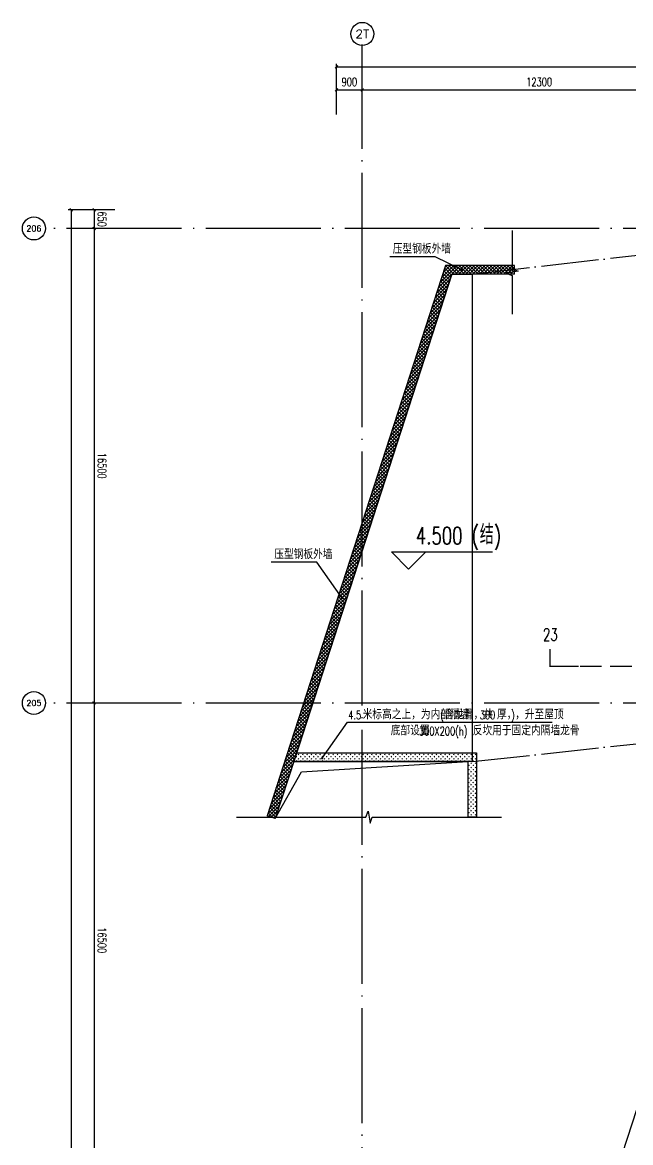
# Model space of a CAD drawing. Extents: x -1313754 to 847533, y 489853 to 941203.
# Drawn here: x -296975 to -275824, y 690785 to 729736 of the extents above; entities that cross this region are included whole.
import ezdxf
from ezdxf.enums import TextEntityAlignment as Align

# ---------------------------------------------------------------- set-up
doc = ezdxf.new("R2010")
doc.units = 0
doc.header["$LTSCALE"] = 1000
doc.header["$MEASUREMENT"] = 0
doc.linetypes.add('DASH', pattern=[0.35, 0.25, -0.1])
doc.linetypes.add('DOTE', pattern=[2.42, 2, -0.2, 0.02, -0.2])
doc.layers.get('Defpoints').update_dxf_attribs({"color": 210})
for name, color, linetype in [('A-AXIS-D', 1, 'Continuous'), ('A-AXIS-DOTE', 14, 'DOTE'), ('A-AXIS-DP', 126, 'Continuous'), ('A-HATCH-2', 251, 'Continuous'), ('A-SFCE', 30, 'Continuous'), ('A1$0$ICONS', 3, 'Continuous'), ('AS-WALL', 40, 'Continuous'), ('DIM_SYMB', 3, 'Continuous'), ('PUB_HATCH', 8, 'Continuous'), ('PUB_TEXT', 7, 'Continuous'), ('建-标高', 3, 'Continuous')]:
    doc.layers.add(name, color=color, linetype=linetype)
doc.styles.add('_TCH_AXIS', font='COMPLEX', dxfattribs={"bigfont": 'GBCBIG'})
doc.styles.add('_TCH_DIM', font='SIMPLEX', dxfattribs={"bigfont": 'GBCBIG'})
doc.styles.add('_TCH_DIM_T3', font='SIMPLEX', dxfattribs={"width": 0.705882, "bigfont": 'GBCBIG'})
doc.styles.add('_TCH_LABEL', font='COMPLEX', dxfattribs={"bigfont": 'GBCBIG'})
doc.styles.add('A-STANDARD', font='SIMPLEX', dxfattribs={"bigfont": 'GBCBIG'})
doc.dimstyles.new('_TCH_ARCH&&100', dxfattribs={"dimtxt": 297.5, "dimasz": 100, "dimexe": 100, "dimexo": 100, "dimgap": 126.25, "dimtad": 1, "dimdec": 0, "dimzin": 0, "dimdsep": 46, "dimtxsty": '_TCH_DIM_T3', "dimblk": 'ARCHTICK', "dimcen": 0.09, "dimclrt": 7, "dimazin": 2, "dimtfac": 1, "dimtdec": 0, "dimtix": 1, "dimtmove": 2, "dimatfit": 3, "dimfxl": 0, "dimtolj": 1, "dimtzin": 0, "dimarcsym": 0})
doc.dimstyles.new('_TCH_ARCH&&80', dxfattribs={"dimtxt": 238, "dimasz": 80, "dimexe": 80, "dimexo": 80, "dimgap": 101, "dimtad": 1, "dimdec": 0, "dimzin": 0, "dimdsep": 46, "dimtxsty": '_TCH_DIM_T3', "dimblk": 'ARCHTICK', "dimcen": 0.09, "dimclrt": 7, "dimazin": 2, "dimtfac": 1, "dimtdec": 0, "dimtix": 1, "dimtmove": 2, "dimatfit": 3, "dimfxl": 0, "dimtolj": 1, "dimtzin": 0, "dimarcsym": 0})
pattern_1 = [(45, (60, 0), (-60.000061, 60.000061), []), (135, (60, 0), (-60.000061, -60.000061), [])]
pattern_2 = [(45, (25.49, 21.51), (-75.000002, 75.000002), [24, -82.06602]), (135, (192.46, 21.51), (-75.000002, -75.000002), [24, -82.06602])]

# ---------------------------------------------------------------- blocks, each defined once
blk = doc.blocks.new('_ArchTick')
at = {"color": 0, "linetype": 'ByBlock', "const_width": 0.4}
blk.add_lwpolyline([(-0.5, -0.5), (0.5, 0.5)], dxfattribs=at)
blk = doc.blocks.new('*D1232')
at = {"layer": 'A-AXIS-D', "color": 0, "lineweight": -2}
for p, q in [((-73024, -98750), (-73846, -98750)), ((-73746, -98750), (-73746, -115250)), ((-73024, -115250), (-73846, -115250))]:
    blk.add_line(p, q, dxfattribs=at)
at = {"layer": 'Defpoints', "color": 0}
for p in [(-72924, -98750), (-73746, -115250), (-72924, -115250)]:
    blk.add_point(p, dxfattribs=at)
at = {"layer": 'A-AXIS-D', "color": 0, "lineweight": -2, "xscale": 100, "yscale": 100, "zscale": 100}
for p, rotation in [((-73746, -98750), 90), ((-73746, -115250), 270)]:
    blk.add_blockref('_ArchTick', p, dxfattribs=dict(at, rotation=rotation))
at = {"layer": 'A-AXIS-D', "color": 7, "insert": (-73471, -107000), "char_height": 297.5, "attachment_point": 5, "rotation": 270, "style": '_TCH_DIM_T3'}
blk.add_mtext('\\A1;16500', dxfattribs=at)
blk = doc.blocks.new('*D1233')
at = {"layer": 'A-AXIS-D', "color": 0, "lineweight": -2}
for p, q in [((-73024, -82250), (-73846, -82250)), ((-73746, -82250), (-73746, -98750)), ((-73024, -98750), (-73846, -98750))]:
    blk.add_line(p, q, dxfattribs=at)
at = {"layer": 'Defpoints', "color": 0}
for p in [(-72924, -82250), (-73746, -98750), (-72924, -98750)]:
    blk.add_point(p, dxfattribs=at)
at = {"layer": 'A-AXIS-D', "color": 0, "lineweight": -2, "xscale": 100, "yscale": 100, "zscale": 100}
for p, rotation in [((-73746, -82250), 90), ((-73746, -98750), 270)]:
    blk.add_blockref('_ArchTick', p, dxfattribs=dict(at, rotation=rotation))
at = {"layer": 'A-AXIS-D', "color": 7, "insert": (-73471, -90500), "char_height": 297.5, "attachment_point": 5, "rotation": 270, "style": '_TCH_DIM_T3'}
blk.add_mtext('\\A1;16500', dxfattribs=at)
blk = doc.blocks.new('*D1234')
at = {"layer": 'A-AXIS-D', "color": 0, "lineweight": -2}
for p, q in [((-73024, -81600), (-73846, -81600)), ((-73746, -81600), (-73746, -82250)), ((-73024, -82250), (-73846, -82250))]:
    blk.add_line(p, q, dxfattribs=at)
at = {"layer": 'Defpoints', "color": 0}
for p in [(-72924, -81600), (-73746, -82250), (-72924, -82250)]:
    blk.add_point(p, dxfattribs=at)
at = {"layer": 'A-AXIS-D', "color": 0, "lineweight": -2, "xscale": 100, "yscale": 100, "zscale": 100}
for p, rotation in [((-73746, -81600), 90), ((-73746, -82250), 270)]:
    blk.add_blockref('_ArchTick', p, dxfattribs=dict(at, rotation=rotation))
at = {"layer": 'A-AXIS-D', "color": 7, "insert": (-73471, -81925), "char_height": 297.5, "attachment_point": 5, "rotation": 270, "style": '_TCH_DIM_T3'}
blk.add_mtext('\\A1;650', dxfattribs=at)
blk = doc.blocks.new('*D1385')
at = {"layer": 'A-AXIS-D', "color": 0, "lineweight": -2}
for p, q in [((-65318, -78290), (-65318, -77330)), ((-65318, -77430), (-64418, -77430)), ((-64418, -78290), (-64418, -77330))]:
    blk.add_line(p, q, dxfattribs=at)
at = {"layer": 'Defpoints', "color": 0}
for p in [(-64418, -77430), (-65318, -78390), (-64418, -78390)]:
    blk.add_point(p, dxfattribs=at)
at = {"layer": 'A-AXIS-D', "color": 0, "lineweight": -2, "xscale": 100, "yscale": 100, "zscale": 100, "rotation": 180}
blk.add_blockref('_ArchTick', (-65318, -77430), dxfattribs=at)
at = {"layer": 'A-AXIS-D', "color": 0, "lineweight": -2, "xscale": 100, "yscale": 100, "zscale": 100}
blk.add_blockref('_ArchTick', (-64418, -77430), dxfattribs=at)
at = {"layer": 'A-AXIS-D', "color": 7, "insert": (-64868, -77155), "char_height": 297.5, "attachment_point": 5, "style": '_TCH_DIM_T3'}
blk.add_mtext('\\A1;900', dxfattribs=at)
blk = doc.blocks.new('*D1386')
at = {"layer": 'A-AXIS-D', "color": 0, "lineweight": -2}
for p, q in [((-64418, -78290), (-64418, -77330)), ((-64418, -77430), (-52118, -77430)), ((-52118, -78290), (-52118, -77330))]:
    blk.add_line(p, q, dxfattribs=at)
at = {"layer": 'Defpoints', "color": 0}
for p in [(-52118, -77430), (-64418, -78390), (-52118, -78390)]:
    blk.add_point(p, dxfattribs=at)
at = {"layer": 'A-AXIS-D', "color": 0, "lineweight": -2, "xscale": 100, "yscale": 100, "zscale": 100, "rotation": 180}
blk.add_blockref('_ArchTick', (-64418, -77430), dxfattribs=at)
at = {"layer": 'A-AXIS-D', "color": 0, "lineweight": -2, "xscale": 100, "yscale": 100, "zscale": 100}
blk.add_blockref('_ArchTick', (-52118, -77430), dxfattribs=at)
at = {"layer": 'A-AXIS-D', "color": 7, "insert": (-58268, -77155), "char_height": 297.5, "attachment_point": 5, "style": '_TCH_DIM_T3'}
blk.add_mtext('\\A1;12300', dxfattribs=at)
blk = doc.blocks.new('*D1404')
at = {"layer": 'A-AXIS-D', "color": 0, "lineweight": -2}
for p, q in [((-65318, -78190), (-65318, -76530)), ((-65318, -76630), (92682, -76630)), ((92682, -78190), (92682, -76530))]:
    blk.add_line(p, q, dxfattribs=at)
at = {"layer": 'Defpoints', "color": 0}
for p in [(92682, -76630), (-65318, -78290), (92682, -78290)]:
    blk.add_point(p, dxfattribs=at)
at = {"layer": 'A-AXIS-D', "color": 0, "lineweight": -2, "xscale": 100, "yscale": 100, "zscale": 100, "rotation": 180}
blk.add_blockref('_ArchTick', (-65318, -76630), dxfattribs=at)
at = {"layer": 'A-AXIS-D', "color": 0, "lineweight": -2, "xscale": 100, "yscale": 100, "zscale": 100}
blk.add_blockref('_ArchTick', (92682, -76630), dxfattribs=at)
at = {"layer": 'A-AXIS-D', "color": 7, "insert": (13682, -76355), "char_height": 297.5, "attachment_point": 5, "style": '_TCH_DIM_T3'}
blk.add_mtext('\\A1;158000', dxfattribs=at)
blk = doc.blocks.new('*D1407')
at = {"layer": 'A-AXIS-D', "color": 0, "lineweight": -2}
for p, q in [((-73124, -81600), (-74646, -81600)), ((-74546, -81600), (-74546, -165400)), ((-73124, -165400), (-74646, -165400))]:
    blk.add_line(p, q, dxfattribs=at)
at = {"layer": 'Defpoints', "color": 0}
for p in [(-73024, -81600), (-74546, -165400), (-73024, -165400)]:
    blk.add_point(p, dxfattribs=at)
at = {"layer": 'A-AXIS-D', "color": 0, "lineweight": -2, "xscale": 100, "yscale": 100, "zscale": 100}
for p, rotation in [((-74546, -81600), 90), ((-74546, -165400), 270)]:
    blk.add_blockref('_ArchTick', p, dxfattribs=dict(at, rotation=rotation))
at = {"layer": 'A-AXIS-D', "color": 7, "insert": (-74271, -123500), "char_height": 297.5, "attachment_point": 5, "rotation": 270, "style": '_TCH_DIM_T3'}
blk.add_mtext('\\A1;83800', dxfattribs=at)
blk = doc.blocks.new('*D1199')
at = {"layer": 'A-AXIS-DP', "color": 0, "lineweight": -2}
for p, q in [((-286841, 657322), (-270943, 706321)), ((-270032, 706026), (-271019, 706346)), ((-285930, 657026), (-286917, 657347))]:
    blk.add_line(p, q, dxfattribs=at)
at = {"layer": 'Defpoints', "color": 0}
for p in [(-270943, 706321), (-269956, 706001), (-285854, 657002)]:
    blk.add_point(p, dxfattribs=at)
at = {"layer": 'A-AXIS-DP', "color": 0, "lineweight": -2, "xscale": 80, "yscale": 80, "zscale": 80}
for p, rotation in [((-270943, 706321), 72.02371341813645), ((-286841, 657322), 252.0237134181365)]:
    blk.add_blockref('_ArchTick', p, dxfattribs=dict(at, rotation=rotation))
at = {"layer": 'A-AXIS-DP', "color": 7, "insert": (-279101, 681889), "char_height": 238, "attachment_point": 5, "rotation": 72.0237, "style": '_TCH_DIM_T3'}
blk.add_mtext('\\A1;51514', dxfattribs=at)
blk = doc.blocks.new('dote')
at = {"layer": 'A-AXIS-D'}
for centre in [(-64417.8, -75483.9), (-75839, -82248.9), (-75839, -98748.9)]:
    blk.add_circle(centre, 400, dxfattribs=at)
at = {"layer": 'A-AXIS-DOTE', "ltscale": 2}
for p, q in [((-64417.8, -171438.9), (-64417.8, -75850)), ((98696.4, -82250), (-75513.6, -82250)), ((98696.4, -98750), (-75513.6, -98750))]:
    blk.add_line(p, q, dxfattribs=at)
at = {"layer": 'DIM_SYMB', "const_width": 50}
blk.add_lwpolyline([(-57893.6, -96870.9), (-57893.6, -97470.9), (-56893.6, -97470.9)], dxfattribs=at)
at = {"layer": 'DIM_SYMB', "linetype": 'DASH', "ltscale": 3}
blk.add_lwpolyline([(-57893.6, -97470.9), (-38003.6, -97470.9)], dxfattribs=at)
at = {"layer": 'PUB_TEXT', "style": '_TCH_AXIS'}
for s, height, p, p2 in [('2T', 288.12, (-64657.9, -75627.9), (-64177.7, -75627.9)), ('206', 202.97, (-76100, -82350.4), (-75578, -82350.4)), ('205', 202.97, (-76100, -98850.4), (-75578, -98850.4))]:
    blk.add_text(s, height=height, dxfattribs=at).set_placement(p, p2, align=Align.FIT)
at = {"layer": 'PUB_TEXT', "style": '_TCH_LABEL', "width": 0.705882}
blk.add_text('23', height=425, dxfattribs=at).set_placement((-58136.5, -96583.4))
at = {"layer": 'A-AXIS-D'}
for base, p1, p2, picture, middle in [((92682.2, -76630), (-65317.8, -78290), (92682.2, -78290), '*D1404', (13682.2, -76355)), ((-64417.8, -77430), (-65317.8, -78390), (-64417.8, -78390), '*D1385', (-64867.8, -77155)), ((-52117.8, -77430), (-64417.8, -78390), (-52117.8, -78390), '*D1386', (-58267.8, -77155))]:
    dim = blk.add_linear_dim(base=base, p1=p1, p2=p2, angle=0, dimstyle='_TCH_ARCH&&100', override={"dimgap": 0}, dxfattribs=at)
    dim.commit()
    dim.dimension.update_dxf_attribs({"geometry": picture, "text_midpoint": middle, "dimtype": 161})
for base, p1, p2, picture, middle in [((-74546.2, -165400), (-73024, -81600), (-73024, -165400), '*D1407', (-74271.2, -123500)), ((-73746.2, -82250), (-72924, -81600), (-72924, -82250), '*D1234', (-73471.2, -81925)), ((-73746.2, -98750), (-72924, -82250), (-72924, -98750), '*D1233', (-73471.2, -90500)), ((-73746.2, -115250), (-72924, -98750), (-72924, -115250), '*D1232', (-73471.2, -107000))]:
    dim = blk.add_linear_dim(base=base, p1=p1, p2=p2, angle=270, dimstyle='_TCH_ARCH&&100', override={"dimgap": 0}, dxfattribs=at)
    dim.commit()
    dim.dimension.update_dxf_attribs({"geometry": picture, "text_midpoint": middle, "dimtype": 161, "text_rotation": 270})

msp = doc.modelspace()

# ---------------------------------------------------------------- hatches: boundary and pattern name
at = {"layer": 'PUB_HATCH'}
h = msp.add_hatch(dxfattribs=at)
h.set_pattern_fill('多孔材料', color=256, scale=30, style=0)
h.set_pattern_definition(pattern_1)
h.paths.add_polyline_path([(-282039, 720986), (-282257.1, 721286), (-287790.3, 704232.3), (-287505, 704139.7)])
h = msp.add_hatch(dxfattribs=at)
h.set_pattern_fill('多孔材料', color=256, scale=30, style=0)
h.set_pattern_definition(pattern_1)
h.paths.add_polyline_path([(-279864.9, 721286), (-282257.1, 721286), (-282039, 720986), (-279864.9, 720986)])
h = msp.add_hatch(dxfattribs=at)
h.set_pattern_fill('多孔材料', color=256, scale=30, style=0)
h.set_pattern_definition(pattern_1)
h.paths.add_polyline_path([(-287505, 704139.7), (-287790.3, 704232.3), (-288467.2, 702146.3), (-288181.8, 702053.7)])
h = msp.add_hatch(dxfattribs=at)
h.set_pattern_fill('石膏板', color=256, scale=30, style=0)
h.set_pattern_definition(pattern_2)
h.paths.add_polyline_path([(-287441.3, 704336), (-287538.6, 704036), (-281482.2, 704036), (-281182.2, 704336)])
h = msp.add_hatch(dxfattribs=at)
h.set_pattern_fill('石膏板', color=256, scale=30, style=0)
h.set_pattern_definition(pattern_2)
h.paths.add_polyline_path([(-281182.2, 704336), (-281482.2, 704036), (-281482.2, 702100), (-281182.2, 702100)])

# ---------------------------------------------------------------- linework, layer by layer
at = {"layer": 'A-AXIS-DOTE'}
for p, q in [((-281332.2, 720986), (-264361, 722920)), ((-281332.2, 704036), (-263654.2, 705945))]:
    msp.add_line(p, q, dxfattribs=at)
at = {"layer": 'A-HATCH-2'}
msp.add_lwpolyline([(-288181.8, 702053.7), (-287270, 703680), (-281482.2, 704036)], dxfattribs=at)
at = {"layer": 'A-SFCE'}
msp.add_lwpolyline([(-281332.2, 720986), (-281332.2, 704136), (-281332.2, 704036), (-287538, 704036), (-287538, 704036), (-282039, 720986)], close=True, dxfattribs=at)
at = {"layer": 'A1$0$ICONS'}
for p, q in [((-282616.1, 721590), (-284200, 721590)), ((-281690, 721136), (-282616.1, 721590)), ((-281690, 721136), (-282616.1, 721590)), ((-286735.9, 710971.2), (-288319.7, 710971.2)), ((-285855.9, 709721.2), (-286735.9, 710971.2)), ((-285855.9, 709721.2), (-286735.9, 710971.2)), ((-286550, 704150), (-285670, 705400)), ((-286550, 704150), (-285670, 705400)), ((-285670, 705400), (-278550, 705400))]:
    msp.add_line(p, q, dxfattribs=at)
for points in [[(-279940.4, 722505.9), (-279940.4, 721163.4), (-279730.4, 721087), (-280150.4, 721012.9), (-279940.4, 720938.4), (-279940.4, 719595.9)], [(-289526.3, 702100), (-285030.7, 702100), (-284954.2, 702310), (-284880.2, 701890), (-284805.7, 702100), (-280310, 702100)]]:
    msp.add_lwpolyline(points, dxfattribs=at)
at = {"layer": 'A1$0$ICONS', "const_width": 40}
for points in [[(-281672, 721127.2, 1), (-281708, 721144.8, 1)], [(-281672, 721127.2, 1), (-281708, 721144.8, 1)], [(-285844.4, 709704.8, 1), (-285867.4, 709737.5, 1)], [(-285844.4, 709704.8, 1), (-285867.4, 709737.5, 1)], [(-286561.5, 704133.6, 1), (-286538.5, 704166.4, 1)], [(-286561.5, 704133.6, 1), (-286538.5, 704166.4, 1)]]:
    msp.add_lwpolyline(points, format="xyb", close=True, dxfattribs=at)
at = {"layer": 'AS-WALL'}
for p, q in [((-282257.1, 721286), (-287790.3, 704232.3)), ((-282039, 720986), (-287505, 704139.7)), ((-279864.9, 721286), (-282257.1, 721286)), ((-279864.9, 720986), (-282039, 720986)), ((-279864.9, 720986), (-279864.9, 721286)), ((-287790.3, 704232.3), (-288467.2, 702146.3)), ((-287441.3, 704336), (-281182.2, 704336)), ((-281182.2, 704336), (-281182.2, 702100)), ((-287505, 704139.7), (-288181.8, 702053.7)), ((-287538.6, 704036), (-281482.2, 704036)), ((-281482.2, 704036), (-281482.2, 702100)), ((-288181.8, 702053.7), (-288467.2, 702146.3)), ((-281182.2, 702100), (-281482.2, 702100))]:
    msp.add_line(p, q, dxfattribs=at)
at = {"layer": '建-标高'}
for p, q in [((-283542.2, 710729.8), (-284142.2, 711329.8)), ((-284142.2, 711329.8), (-280622.2, 711329.8)), ((-283542.2, 710729.8), (-282942.2, 711329.8))]:
    msp.add_line(p, q, dxfattribs=at)

# ---------------------------------------------------------------- block references
at = {"layer": 'AS-WALL'}
msp.add_blockref('dote', (-220736.4, 804820), dxfattribs=at)

# ---------------------------------------------------------------- texts
at = {"layer": 'PUB_TEXT'}
for s, height, style, p in [('压型钢板外墙', 337.59, '_TCH_DIM', (-284095, 721695)), ('结', 675.2, 'A-STANDARD', (-281069.4, 711589.8)), ('压型钢板外墙', 337.59, '_TCH_DIM', (-288214.7, 711076.2)), ('米标高之上，为内部隔墙', 337.589, '_TCH_DIM', (-285142.4, 705505)), ('含龙骨，共', 337.59, '_TCH_DIM', (-282299.3, 705505)), ('厚，', 337.59, '_TCH_DIM', (-280470.5, 705505)), ('，升至屋顶', 337.59, '_TCH_DIM', (-279839, 705505)), ('底部设置', 337.59, '_TCH_DIM', (-284166.5, 704945)), ('反坎用于固定内隔墙龙骨', 337.589, '_TCH_DIM', (-281313.5, 704945))]:
    msp.add_text(s, height=height, dxfattribs=dict(at, style=style)).set_placement(p)
at = {"layer": 'PUB_TEXT', "width": 0.705882}
for s, height, style, p in [('4.500', 595, 'A-STANDARD', (-283289.4, 711589.8)), ('(', 595, 'A-STANDARD', (-281349.4, 711589.8)), (')', 595, 'A-STANDARD', (-280577.9, 711589.8)), ('4.5', 297.5, '_TCH_DIM', (-285642.4, 705505)), ('(', 297.5, '_TCH_DIM', (-282439.3, 705505)), ('300', 297.5, '_TCH_DIM', (-281070.5, 705505)), (')', 297.5, '_TCH_DIM', (-279979, 705505)), ('300X200(h)', 297.5, '_TCH_DIM', (-283183.5, 704945))]:
    msp.add_text(s, height=height, dxfattribs=dict(at, style=style)).set_placement(p)

# ---------------------------------------------------------------- dimensions: what is measured, and where the dimension line sits
at = {"layer": 'A-AXIS-DP'}
dim = msp.add_aligned_dim(p1=(-285854.2, 657001.6), p2=(-269955.8, 706000.9), distance=1037.5, dimstyle='_TCH_ARCH&&80', dxfattribs=at)
dim.commit()
dim.dimension.update_dxf_attribs({"geometry": '*D1199', "text_midpoint": (-279101.1, 681889.3)})

doc.saveas('drawing.dxf')
